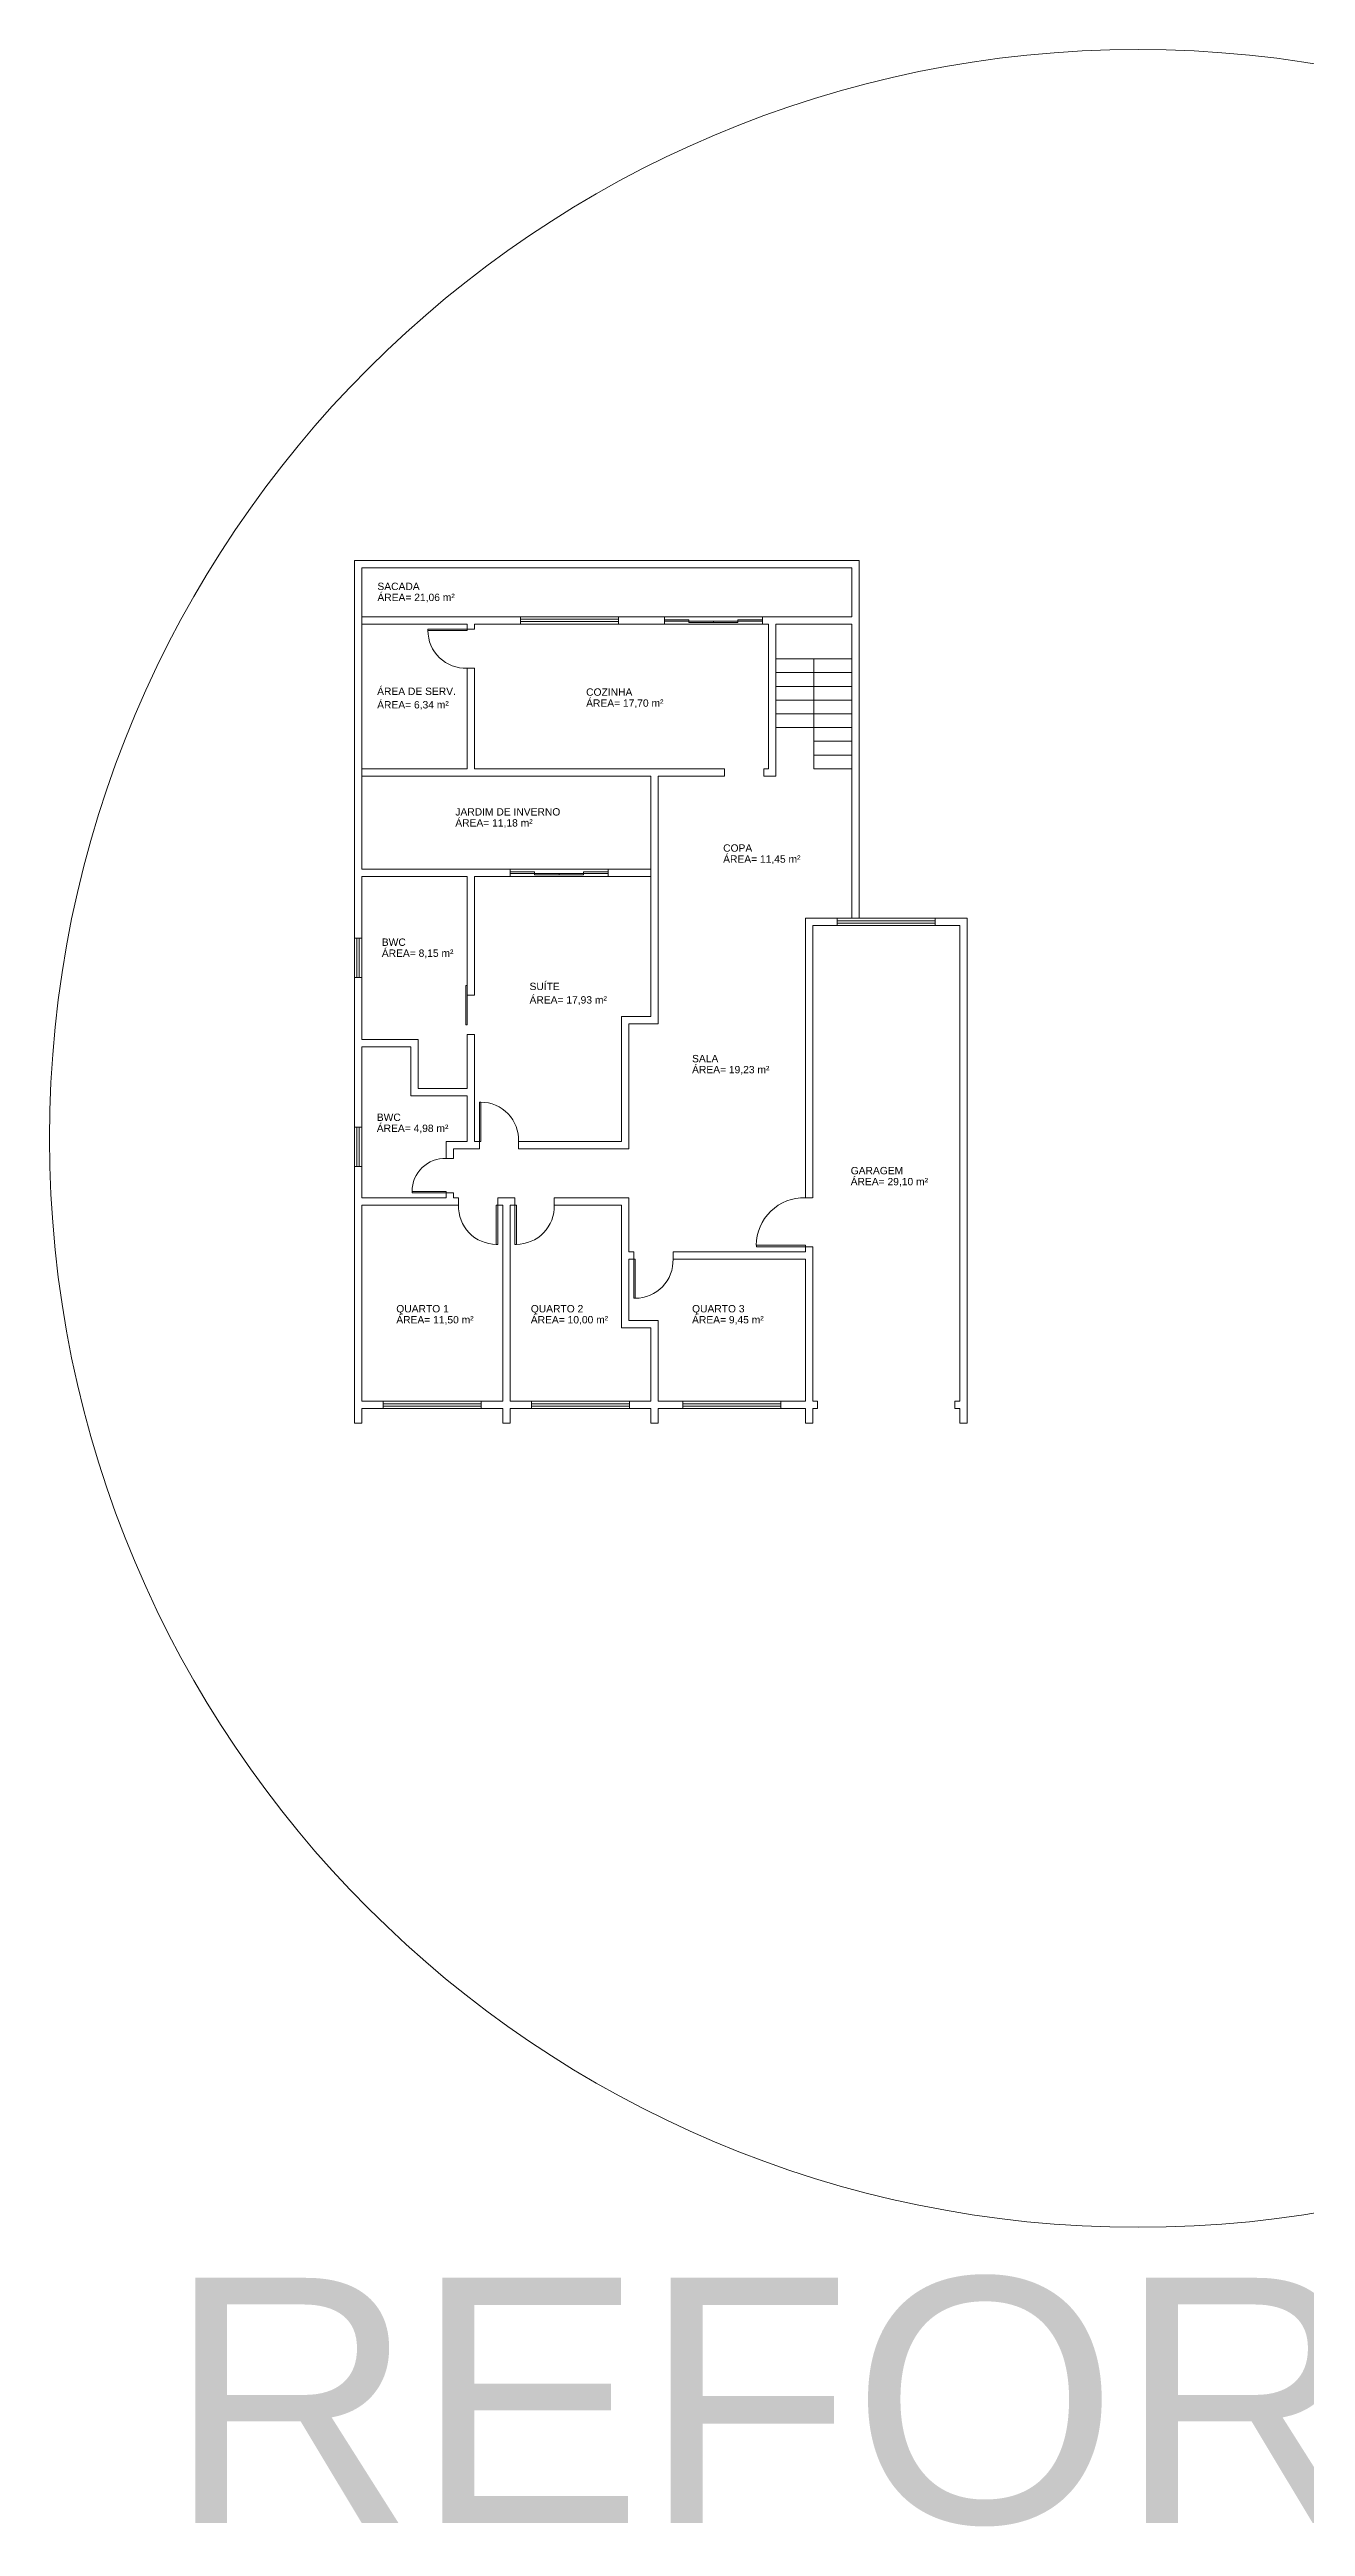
# Model space of a CAD drawing. Header units: millimetres. Extents: x 1206 to 2034, y 106 to 342.
# Drawn here: x 1646.8 to 1672.4, y 200.6 to 251.1 of the extents above; entities that cross this region are included whole.
import ezdxf

# ---------------------------------------------------------------- set-up
doc = ezdxf.new("R2010")
doc.units = ezdxf.units.MM
for name, color, linetype, lineweight in [('AR-ALVENARIA', 7, 'Continuous', 9), ('AR-CARIMBO', 7, 'Continuous', 5), ('AR-ESQUADRIA', 4, 'Continuous', 5), ('AR-PENA_010', 10, 'Continuous', 9), ('AR-TXT', 174, 'Continuous', 0), ('AR-TXT-AMBIENTE', 174, 'Continuous', 0), ('AR-TXT-ÁREA', 7, 'Continuous', 0)]:
    doc.layers.add(name, color=color, linetype=linetype, lineweight=lineweight)
doc.styles.add('1000_TXT 1', font='arial.ttf', dxfattribs={"height": 5})
doc.styles.add('75_TXT 3', font='arial.ttf', dxfattribs={"height": 0.15})

msp = doc.modelspace()

# ---------------------------------------------------------------- linework, layer by layer
at = {"layer": 'AR-ALVENARIA'}
for p, q in [((1653.0244, 233.0032), (1653.0244, 240.7107)), ((1663.3244, 240.7107), (1653.0244, 240.7107)), ((1653.1744, 240.5607), (1653.1744, 234.4157)), ((1663.1744, 240.5607), (1653.1744, 240.5607)), ((1663.1744, 239.5607), (1663.1744, 240.5607)), ((1663.3244, 233.4107), (1663.3244, 240.7107)), ((1656.4119, 239.5607), (1653.1744, 239.5607)), ((1658.4119, 239.5607), (1659.3494, 239.5607)), ((1655.3244, 239.4107), (1653.1744, 239.4107)), ((1655.3244, 239.4107), (1655.3244, 239.3107)), ((1655.3244, 239.3107), (1655.3244, 239.4107)), ((1655.4744, 239.3107), (1655.3244, 239.3107)), ((1655.4744, 239.4107), (1655.4744, 239.3107)), ((1656.4119, 239.4107), (1655.4744, 239.4107)), ((1659.3494, 239.4107), (1658.4119, 239.4107)), ((1661.4744, 239.4107), (1661.4744, 236.4607)), ((1663.1744, 239.4107), (1661.6244, 239.4107)), ((1661.6244, 239.4107), (1661.6244, 236.3107)), ((1663.1744, 236.4607), (1663.1744, 239.4107)), ((1655.3244, 238.5107), (1655.4744, 238.5107)), ((1655.3244, 236.4607), (1655.3244, 238.5107)), ((1655.4744, 236.4607), (1655.4744, 238.5107)), ((1661.6244, 238.7007), (1662.3994, 238.7007)), ((1662.3994, 238.7007), (1663.1744, 238.7007)), ((1662.3994, 236.4607), (1662.3994, 238.7007)), ((1661.6244, 238.4207), (1662.3994, 238.4207)), ((1661.6244, 238.1407), (1662.3994, 238.1407)), ((1662.3994, 238.4207), (1663.1744, 238.4207)), ((1662.3994, 238.1407), (1663.1744, 238.1407)), ((1661.6244, 237.8607), (1662.3994, 237.8607)), ((1661.6244, 237.5807), (1662.3994, 237.5807)), ((1662.3994, 237.8607), (1663.1744, 237.8607)), ((1662.3994, 237.5807), (1663.1744, 237.5807)), ((1661.6244, 237.3007), (1662.3994, 237.3007)), ((1662.3994, 237.3007), (1663.1744, 237.3007)), ((1662.3994, 237.0207), (1663.1744, 237.0207)), ((1655.3244, 236.4607), (1653.1744, 236.4607)), ((1660.5744, 236.4607), (1655.4744, 236.4607)), ((1660.5744, 236.4607), (1660.5744, 236.3107)), ((1661.4744, 236.4607), (1661.3744, 236.4607)), ((1661.3744, 236.4607), (1661.3744, 236.3107)), ((1663.1744, 236.7407), (1662.3994, 236.7407)), ((1663.1744, 236.4607), (1662.3994, 236.4607)), ((1663.1744, 233.4107), (1663.1744, 236.4607)), ((1659.0744, 236.3107), (1653.1744, 236.3107)), ((1659.0744, 231.4107), (1659.0744, 236.3107)), ((1659.2244, 231.2607), (1659.2244, 236.3107)), ((1660.5744, 236.3107), (1659.2244, 236.3107)), ((1661.6244, 236.3107), (1661.3744, 236.3107)), ((1653.1744, 234.4157), (1656.1994, 234.4157)), ((1653.1744, 233.0032), (1653.1744, 234.2657)), ((1653.1744, 234.2657), (1655.3244, 234.2657)), ((1655.3244, 234.2657), (1655.3244, 231.8407)), ((1655.4744, 234.2657), (1655.4744, 231.8407)), ((1662.2244, 233.4107), (1662.2244, 227.7107)), ((1662.8744, 233.4107), (1662.2244, 233.4107)), ((1662.8744, 233.4107), (1662.8744, 233.2607)), ((1665.5244, 233.4107), (1664.8744, 233.4107)), ((1664.8744, 233.2607), (1664.8744, 233.4107)), ((1665.5244, 223.1107), (1665.5244, 233.4107)), ((1653.0244, 233.0032), (1653.1744, 233.0032)), ((1662.3744, 233.2607), (1662.3744, 227.7107)), ((1662.3744, 233.2607), (1662.8744, 233.2607)), ((1664.8744, 233.2607), (1665.3744, 233.2607)), ((1665.3744, 223.5607), (1665.3744, 233.2607)), ((1653.0244, 229.1507), (1653.0244, 232.2032)), ((1653.1744, 232.2032), (1653.0244, 232.2032)), ((1653.1744, 230.9407), (1653.1744, 232.2032)), ((1658.4744, 228.8607), (1658.4744, 231.4107)), ((1658.4744, 231.4107), (1659.0744, 231.4107)), ((1654.3244, 230.9407), (1653.1744, 230.9407)), ((1654.3244, 230.9407), (1654.3244, 229.9407)), ((1655.3244, 231.0407), (1655.3244, 229.9407)), ((1655.4744, 231.0407), (1655.4744, 228.8607)), ((1658.6244, 228.7107), (1658.6244, 231.2607)), ((1658.6244, 231.2607), (1659.2244, 231.2607)), ((1654.1744, 230.7907), (1653.1744, 230.7907)), ((1653.1744, 230.7907), (1653.1744, 229.1507)), ((1653.1744, 230.7907), (1654.1744, 230.7907)), ((1654.1744, 230.7907), (1654.1744, 229.7907)), ((1654.3244, 229.9407), (1655.3244, 229.9407)), ((1654.1744, 229.7907), (1655.3244, 229.7907)), ((1655.3244, 228.8607), (1655.3244, 229.7907)), ((1655.3244, 229.7907), (1655.3244, 228.8607)), ((1654.8994, 228.5107), (1654.8994, 228.8607)), ((1655.3244, 228.8607), (1654.8994, 228.8607)), ((1655.4744, 228.8607), (1655.5744, 228.8607)), ((1655.5744, 228.8607), (1655.5744, 228.7107)), ((1656.3744, 228.8607), (1658.4744, 228.8607)), ((1656.3744, 228.8607), (1656.3744, 228.7107)), ((1653.0244, 223.1107), (1653.0244, 228.3507)), ((1653.1744, 228.3507), (1653.1744, 227.7107)), ((1655.0494, 228.5107), (1654.8994, 228.5107)), ((1655.0494, 228.5107), (1655.0494, 228.7107)), ((1655.0494, 228.7107), (1655.5744, 228.7107)), ((1656.3744, 228.7107), (1658.6244, 228.7107)), ((1654.8994, 227.7107), (1653.1744, 227.7107)), ((1653.1744, 223.5607), (1653.1744, 227.5607)), ((1653.1744, 227.5607), (1655.1494, 227.5607)), ((1654.8994, 227.7107), (1654.8994, 227.8107)), ((1654.8994, 227.8107), (1655.0494, 227.8107)), ((1655.0494, 227.7107), (1655.0494, 227.8107)), ((1655.1494, 227.7107), (1655.0494, 227.7107)), ((1655.1494, 227.7107), (1655.1494, 227.5607)), ((1656.2994, 227.7107), (1655.9494, 227.7107)), ((1655.9494, 227.5607), (1655.9494, 227.7107)), ((1655.9494, 227.5607), (1656.0494, 227.5607)), ((1656.0494, 227.5607), (1655.9494, 227.5607)), ((1656.0494, 223.5607), (1656.0494, 227.5607)), ((1656.1994, 223.5607), (1656.1994, 227.5607)), ((1656.1994, 227.5607), (1656.2994, 227.5607)), ((1656.1994, 227.5607), (1656.2994, 227.5607)), ((1656.2994, 227.5607), (1656.2994, 227.7107)), ((1658.6244, 227.7107), (1657.0994, 227.7107)), ((1657.0994, 227.7107), (1657.0994, 227.5607)), ((1657.0994, 227.5607), (1658.4744, 227.5607)), ((1658.4744, 225.0607), (1658.4744, 227.5607)), ((1658.6244, 226.6107), (1658.6244, 227.7107)), ((1662.2216, 227.7107), (1662.3716, 227.7107)), ((1658.7244, 226.6107), (1658.6244, 226.6107)), ((1658.6244, 225.2107), (1658.6244, 226.4607)), ((1658.6244, 226.4607), (1658.7244, 226.4607)), ((1658.7244, 226.4607), (1658.7244, 226.6107)), ((1662.2244, 226.6107), (1659.5244, 226.6107)), ((1659.5244, 226.6107), (1659.5244, 226.4607)), ((1659.5244, 226.4607), (1662.2244, 226.4607)), ((1662.2244, 226.7107), (1662.3744, 226.7107)), ((1662.2244, 226.6107), (1662.2244, 226.7107)), ((1662.2244, 226.4607), (1662.2244, 223.5607)), ((1662.3744, 226.7107), (1662.3744, 223.5607)), ((1659.0744, 225.0607), (1658.4744, 225.0607)), ((1659.2244, 225.2107), (1658.6244, 225.2107)), ((1659.0744, 223.5607), (1659.0744, 225.0607)), ((1659.2244, 223.5607), (1659.2244, 225.2107)), ((1653.6119, 223.5607), (1653.1744, 223.5607)), ((1653.6119, 223.4107), (1653.1744, 223.4107)), ((1653.1744, 223.1107), (1653.1744, 223.4107)), ((1653.6119, 223.4107), (1653.6119, 223.5607)), ((1656.0494, 223.5607), (1655.6119, 223.5607)), ((1655.6119, 223.5607), (1655.6119, 223.4107)), ((1656.0494, 223.4107), (1655.6119, 223.4107)), ((1656.0494, 223.1107), (1656.0494, 223.4107)), ((1656.6369, 223.5607), (1656.1994, 223.5607)), ((1656.6369, 223.4107), (1656.1994, 223.4107)), ((1656.1994, 223.1107), (1656.1994, 223.4107)), ((1656.6369, 223.4107), (1656.6369, 223.5607)), ((1659.0744, 223.5607), (1658.6369, 223.5607)), ((1658.6369, 223.5607), (1658.6369, 223.4107)), ((1659.0744, 223.4107), (1658.6369, 223.4107)), ((1659.0744, 223.1107), (1659.0744, 223.4107)), ((1659.7244, 223.5607), (1659.2244, 223.5607)), ((1659.7244, 223.4107), (1659.2244, 223.4107)), ((1659.2244, 223.1107), (1659.2244, 223.4107)), ((1659.7244, 223.4107), (1659.7244, 223.5607)), ((1662.2244, 223.5607), (1661.7244, 223.5607)), ((1661.7244, 223.5607), (1661.7244, 223.4107)), ((1662.2244, 223.4107), (1661.7244, 223.4107)), ((1662.2244, 223.1107), (1662.2244, 223.4107)), ((1662.4744, 223.5607), (1662.3744, 223.5607)), ((1662.4744, 223.4107), (1662.3744, 223.4107)), ((1662.3744, 223.1107), (1662.3744, 223.4107)), ((1662.4744, 223.5607), (1662.4744, 223.4107)), ((1665.3744, 223.5607), (1665.2744, 223.5607)), ((1665.2744, 223.5607), (1665.2744, 223.4107)), ((1665.3744, 223.4107), (1665.2744, 223.4107)), ((1665.3744, 223.1107), (1665.3744, 223.4107)), ((1653.0244, 223.1107), (1653.1744, 223.1107)), ((1656.0494, 223.1107), (1656.1994, 223.1107)), ((1659.0744, 223.1107), (1659.2244, 223.1107)), ((1662.2244, 223.1107), (1662.3744, 223.1107)), ((1665.3744, 223.1107), (1665.5244, 223.1107))]:
    msp.add_line(p, q, dxfattribs=at)
at = {"layer": 'AR-CARIMBO'}
for p, q in [((1656.4119, 239.5607), (1656.4119, 239.4107)), ((1658.4119, 239.4107), (1658.4119, 239.5607)), ((1659.3494, 239.5607), (1659.3494, 239.4107)), ((1661.3494, 239.4107), (1661.3494, 239.5607)), ((1661.3494, 239.5607), (1663.1744, 239.5607)), ((1661.4744, 239.4107), (1661.3494, 239.4107)), ((1656.1994, 234.4157), (1656.1994, 234.2657)), ((1658.1994, 234.4157), (1659.0744, 234.4157)), ((1658.1994, 234.2657), (1658.1994, 234.4157)), ((1655.4744, 234.2657), (1656.1994, 234.2657)), ((1658.1994, 234.2657), (1659.0744, 234.2657)), ((1655.3244, 231.8407), (1655.4744, 231.8407)), ((1655.3244, 230.9407), (1655.3244, 231.0407)), ((1655.3244, 231.0407), (1655.4744, 231.0407))]:
    msp.add_line(p, q, dxfattribs=at)
at = {"layer": 'AR-ESQUADRIA'}
for p, q in [((1656.4119, 239.5607), (1658.4119, 239.5607)), ((1656.4119, 239.5107), (1658.4119, 239.5107)), ((1656.4119, 239.4607), (1658.4119, 239.4607)), ((1659.3494, 239.5607), (1661.3494, 239.5607)), ((1659.8494, 239.5007), (1659.3494, 239.5007)), ((1661.3494, 239.4707), (1659.3494, 239.4707)), ((1659.8494, 239.4407), (1659.8494, 239.5007)), ((1660.3494, 239.4707), (1660.3494, 239.4407)), ((1661.3494, 239.5007), (1660.8494, 239.5007)), ((1660.8494, 239.5007), (1660.8494, 239.4407)), ((1658.4119, 239.4107), (1656.4119, 239.4107)), ((1661.3494, 239.4107), (1659.3494, 239.4107)), ((1660.8494, 239.4407), (1659.8494, 239.4407)), ((1656.1994, 234.4157), (1658.1994, 234.4157)), ((1656.6994, 234.3557), (1656.1994, 234.3557)), ((1658.1994, 234.3257), (1656.1994, 234.3257)), ((1658.1994, 234.2657), (1656.1994, 234.2657)), ((1656.6994, 234.2957), (1656.6994, 234.3557)), ((1657.6994, 234.2957), (1656.6994, 234.2957)), ((1657.1994, 234.3257), (1657.1994, 234.2957)), ((1658.1994, 234.3557), (1657.6994, 234.3557)), ((1657.6994, 234.3557), (1657.6994, 234.2957)), ((1664.8744, 233.4107), (1662.8744, 233.4107)), ((1653.0244, 232.2032), (1653.0244, 233.0032)), ((1653.0744, 233.0032), (1653.0744, 232.2032)), ((1653.1244, 233.0032), (1653.1244, 232.2032)), ((1653.1744, 233.0032), (1653.1744, 232.2032)), ((1662.8744, 233.3607), (1664.8744, 233.3607)), ((1662.8744, 233.3107), (1664.8744, 233.3107)), ((1662.8744, 233.2607), (1664.8744, 233.2607)), ((1653.1744, 229.1507), (1653.0244, 229.1507)), ((1653.0244, 228.3507), (1653.0244, 229.1507)), ((1653.0744, 228.3507), (1653.0744, 229.1507)), ((1653.1244, 228.3507), (1653.1244, 229.1507)), ((1653.1744, 228.3507), (1653.1744, 229.1507)), ((1653.1744, 228.3507), (1653.0244, 228.3507)), ((1653.6119, 223.5607), (1655.6119, 223.5607)), ((1653.6119, 223.5107), (1655.6119, 223.5107)), ((1653.6119, 223.4607), (1655.6119, 223.4607)), ((1655.6119, 223.4107), (1653.6119, 223.4107)), ((1656.6369, 223.5607), (1658.6369, 223.5607)), ((1656.6369, 223.5107), (1658.6369, 223.5107)), ((1656.6369, 223.4607), (1658.6369, 223.4607)), ((1658.6369, 223.4107), (1656.6369, 223.4107)), ((1659.7244, 223.5607), (1661.7244, 223.5607)), ((1659.7244, 223.5107), (1661.7244, 223.5107)), ((1659.7244, 223.4607), (1661.7244, 223.4607)), ((1661.7244, 223.4107), (1659.7244, 223.4107))]:
    msp.add_line(p, q, dxfattribs=at)
for points in [[(1654.5244, 239.2807), (1654.5244, 239.3107), (1655.3244, 239.3107), (1655.3244, 239.2807)], [(1655.3244, 231.2407), (1655.2944, 231.2407), (1655.2944, 232.0407), (1655.3244, 232.0407)], [(1655.6044, 229.6607), (1655.5744, 229.6607), (1655.5744, 228.8607), (1655.6044, 228.8607)], [(1654.8994, 227.8407), (1654.1994, 227.8407), (1654.1994, 227.8107), (1654.8994, 227.8107)], [(1655.9194, 226.7607), (1655.9494, 226.7607), (1655.9494, 227.5607), (1655.9194, 227.5607)], [(1656.3294, 226.7607), (1656.2994, 226.7607), (1656.2994, 227.5607), (1656.3294, 227.5607)], [(1658.7544, 225.6607), (1658.7244, 225.6607), (1658.7244, 226.4607), (1658.7544, 226.4607)], [(1661.2244, 226.7107), (1661.2244, 226.7407), (1662.2244, 226.7407), (1662.2244, 226.7107)]]:
    msp.add_lwpolyline(points, close=True, dxfattribs=at)
for centre, radius, start, end in [((1655.2949, 239.2807), 0.7706, 180, 272.18938), ((1655.6044, 228.8901), 0.7706, 357.81062, 90), ((1654.87, 227.8407), 0.6706, 87.4911, 180), ((1655.9194, 227.5312), 0.7706, 177.81062, 270), ((1656.3294, 227.5312), 0.7706, 270, 2.18938), ((1662.1948, 226.7407), 0.9705, 88.25509, 180), ((1658.7544, 226.4312), 0.7706, 270, 2.18938)]:
    msp.add_arc(centre, radius, start, end, dxfattribs=at)
at = {"layer": 'AR-PENA_010'}
msp.add_circle((1669.0128, 228.9208), 22.2086, dxfattribs=at)

# ---------------------------------------------------------------- texts
at = {"layer": 'AR-TXT', "insert": (1649.2036, 205.6821), "char_height": 5, "width": 50.80926, "attachment_point": 1, "style": '1000_TXT 1'}
msp.add_mtext('REFORMAR', dxfattribs=at)
at = {"layer": 'AR-TXT-AMBIENTE', "char_height": 0.15, "attachment_point": 1, "style": '75_TXT 3'}
for s, insert in [('SACADA', (1653.4939, 240.2556)), ('ÁREA DE SERV.', (1653.4884, 238.1155)), ('\\pxt7;COZINHA', (1657.752, 238.0997)), ('JARDIM DE INVERNO', (1655.083, 235.6564)), ('\\pxt7;COPA', (1660.5474, 234.9186)), ('\\pxt7;BWC', (1653.5834, 232.9987)), ('SUÍTE', (1656.5972, 232.0967)), ('\\pxt7;SALA', (1659.9132, 230.6238)), ('\\pxt7;BWC', (1653.481, 229.4273)), ('\\pxt7;GARAGEM', (1663.1495, 228.3394)), ('\\pxt7;QUARTO 1', (1653.8791, 225.5227)), ('\\pxt7;QUARTO 2', (1656.6229, 225.5227)), ('\\pxt7;QUARTO 3', (1659.9132, 225.5227))]:
    msp.add_mtext_dynamic_manual_height_columns(s, width=14.364558, gutter_width=10, heights=[0], dxfattribs=dict(at, insert=insert))
at = {"layer": 'AR-TXT-ÁREA', "char_height": 0.15, "attachment_point": 1, "style": '75_TXT 3'}
for s, insert in [('ÁREA= 21,06 m²', (1653.4939, 240.0312)), ('ÁREA= 6,34 m²', (1653.4884, 237.8405)), ('ÁREA= 17,70 m²', (1657.752, 237.8753)), ('ÁREA= 11,18 m²', (1655.083, 235.4321)), ('ÁREA= 11,45 m²', (1660.5474, 234.6942)), ('ÁREA= 8,15 m²', (1653.5834, 232.7744)), ('ÁREA= 17,93 m²', (1656.5972, 231.8217)), ('ÁREA= 19,23 m²', (1659.9132, 230.3995)), ('ÁREA= 4,98 m²', (1653.481, 229.2029)), ('ÁREA= 29,10 m²', (1663.1495, 228.1151)), ('ÁREA= 11,50 m²', (1653.8791, 225.2983)), ('ÁREA= 10,00 m²', (1656.6229, 225.2983)), ('ÁREA= 9,45 m²', (1659.9132, 225.2983))]:
    msp.add_mtext_dynamic_manual_height_columns(s, width=14.364558, gutter_width=10, heights=[0], dxfattribs=dict(at, insert=insert))

doc.saveas('drawing.dxf')
